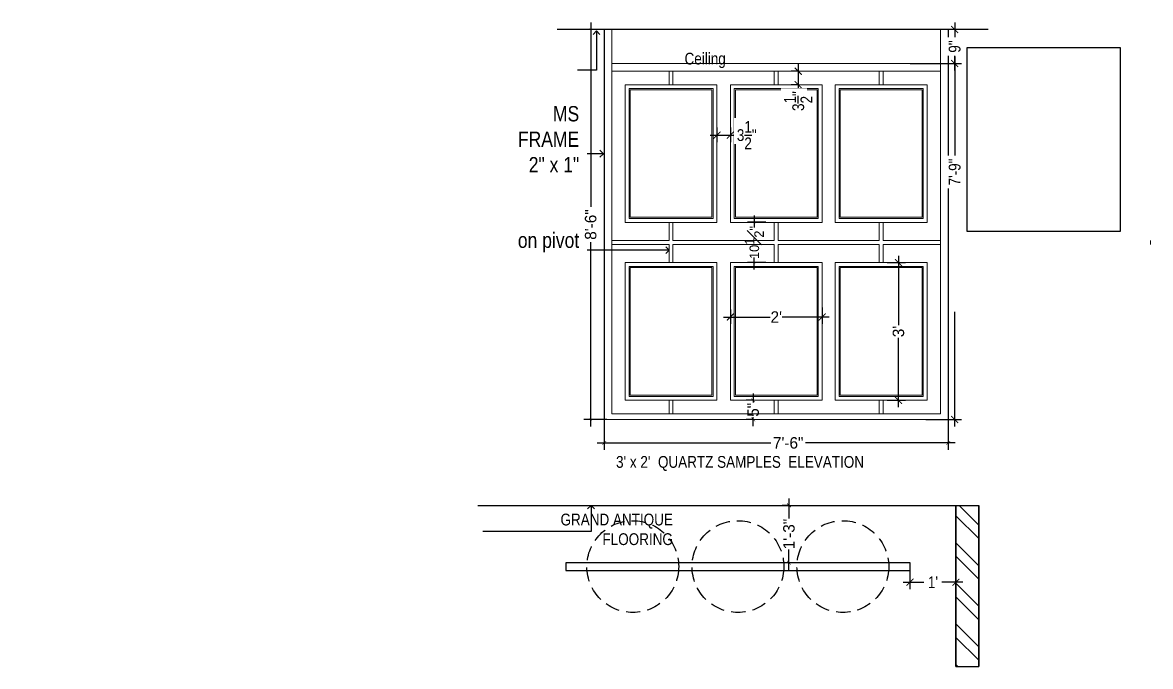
# Model space of a CAD drawing. Header units: inches. Extents: x -109431 to 29005, y -34715 to -1756.
# Drawn here: x -47640.3 to -47345.3, y -11990.7 to -11822.3 of the extents above; entities that cross this region are included whole.
import ezdxf

# ---------------------------------------------------------------- set-up
doc = ezdxf.new("R2010")
doc.units = ezdxf.units.IN
doc.header["$LTSCALE"] = 0.05
doc.header["$MEASUREMENT"] = 0
doc.header["$XCLIPFRAME"] = 2
doc.header["$PDMODE"] = 3
doc.header["$PDSIZE"] = -4
for name, pattern in [('A2-XREF-115_FURN$0$HIDDEN', [0.375, 0.25, -0.125]), ('ACAD_ISO03W100', [30, 12, -18]), ('DASHED2', [0.375, 0.25, -0.125])]:
    doc.linetypes.add(name, pattern=pattern)
doc.layers.get('Defpoints').update_dxf_attribs({"linetype": 'DASHED2'})
for name, color, linetype in [('Eleavtion', 11, 'Continuous'), ('Flooring Layout', 7, 'Continuous'), ('Furniture text & dimension', 7, 'Continuous'), ('text', 4, 'Continuous')]:
    doc.layers.add(name, color=color, linetype=linetype)
for name, color, linetype, lineweight in [('FURNITURE', 1, 'Continuous', 18), ('hatch', 7, 'Continuous', 25), ('WALL', 7, 'Continuous', 35)]:
    doc.layers.add(name, color=color, linetype=linetype, lineweight=lineweight)
doc.styles.add('4MMOF3-8', font='ARIALN.TTF', dxfattribs={"height": 5.12})
doc.styles.add('9-128OF1-4', font='ARIALN.TTF', dxfattribs={"height": 3.0792})
doc.styles.add('style2', font='stylu.ttf')
doc.dimstyles.new('DIM 1-4', dxfattribs={"dimtxt": 3.0792, "dimasz": 1.82, "dimexe": 1.82, "dimexo": 0, "dimgap": 0.09, "dimtad": 0, "dimzin": 0, "dimdsep": 46, "dimlunit": 4, "dimtxsty": '9-128OF1-4', "dimblk": 'ARCHTICK', "dimcen": 1.8125, "dimdle": 1.82, "dimclrd": 8, "dimclre": 8, "dimadec": 0, "dimazin": 0, "dimtfac": 1, "dimtofl": 0, "dimtmove": 0, "dimatfit": 3, "dimldrblk": 'OPEN90', "dimfxl": 1, "dimtolj": 1, "dimtzin": 0, "dimlwd": -1, "dimarcsym": 0})
picture_1 = doc.add_image_def('image2.png', size_in_pixel=(2560, 1440))

# ---------------------------------------------------------------- blocks, each defined once
blk = doc.blocks.new('_ArchTick')
at = {"color": 0, "const_width": 0.15}
blk.add_lwpolyline([(-0.5, -0.5), (0.5, 0.5)], dxfattribs=at)
blk = doc.blocks.new('*D463')
at = {"layer": 'Defpoints', "color": 0, "ltscale": 50, "transparency": 16777216}
for p in [(-47455.15, -11897.34), (-47431.15, -11896.84), (-47431.15, -11899.34)]:
    blk.add_point(p, dxfattribs=at)
at = {"layer": 'Furniture text & dimension', "color": 8, "ltscale": 50, "transparency": 16777216}
for p, q in [((-47456.97, -11899.34), (-47444.73, -11899.34)), ((-47429.33, -11899.34), (-47441.58, -11899.34))]:
    blk.add_line(p, q, dxfattribs=at)
at = {"layer": 'Furniture text & dimension', "color": 8, "lineweight": -2, "ltscale": 50, "transparency": 16777216}
for p, q in [((-47455.15, -11897.34), (-47455.15, -11901.16)), ((-47431.15, -11896.84), (-47431.15, -11901.16))]:
    blk.add_line(p, q, dxfattribs=at)
at = {"layer": 'Furniture text & dimension', "color": 8, "ltscale": 50, "transparency": 16777216, "xscale": 1.82, "yscale": 1.82, "zscale": 1.82, "rotation": 180}
blk.add_blockref('_ArchTick', (-47455.15, -11899.34), dxfattribs=at)
at = {"layer": 'Furniture text & dimension', "color": 8, "ltscale": 50, "transparency": 16777216, "xscale": 1.82, "yscale": 1.82, "zscale": 1.82}
blk.add_blockref('_ArchTick', (-47431.15, -11899.34), dxfattribs=at)
at = {"layer": 'Furniture text & dimension', "color": 0, "lineweight": 15, "ltscale": 50, "transparency": 16777216, "insert": (-47443.15, -11899.34), "char_height": 3, "attachment_point": 5, "style": 'style2'}
blk.add_mtext("\\A1;2'", dxfattribs=at)
blk = doc.blocks.new('_Open90')
at = {"color": 0, "linetype": 'ByBlock', "lineweight": -2}
for p, q in [((0, 0), (-1, 0)), ((-0.5, 0.5), (0, 0)), ((0, 0), (-0.5, -0.5))]:
    blk.add_line(p, q, dxfattribs=at)
blk = doc.blocks.new('*D464')
at = {"layer": 'Defpoints', "color": 0, "ltscale": 50, "transparency": 16777216}
for p in [(-47445.89, -11874.57), (-47448.89, -11885.12), (-47445.89, -11885.12)]:
    blk.add_point(p, dxfattribs=at)
at = {"layer": 'Furniture text & dimension', "color": 8, "ltscale": 50, "transparency": 16777216}
for p, q in [((-47448.89, -11872.75), (-47448.89, -11875.89)), ((-47448.89, -11886.94), (-47448.89, -11883.8))]:
    blk.add_line(p, q, dxfattribs=at)
at = {"layer": 'Furniture text & dimension', "color": 8, "lineweight": -2, "ltscale": 50, "transparency": 16777216}
for p, q in [((-47445.89, -11874.57), (-47450.71, -11874.57)), ((-47445.89, -11885.12), (-47450.71, -11885.12))]:
    blk.add_line(p, q, dxfattribs=at)
at = {"layer": 'Furniture text & dimension', "color": 8, "ltscale": 50, "transparency": 16777216, "xscale": 0.5, "yscale": 0.5, "zscale": 0.5}
for p, rotation in [((-47448.89, -11874.57), 90), ((-47448.89, -11885.12), 270)]:
    blk.add_blockref('_ArchTick', p, dxfattribs=dict(at, rotation=rotation))
at = {"layer": 'Furniture text & dimension', "color": 0, "lineweight": 15, "ltscale": 50, "transparency": 16777216, "insert": (-47448.89, -11879.85), "char_height": 3, "attachment_point": 5, "rotation": 90, "style": 'style2'}
blk.add_mtext('\\A1;{\\H0.83333x;10{\\H1x;\\S1#2;}"}', dxfattribs=at)
blk = doc.blocks.new('*D465')
at = {"layer": 'Defpoints', "color": 0, "ltscale": 50, "transparency": 16777216}
for p in [(-47414.18, -11885.12), (-47414.18, -11921.12), (-47411.18, -11921.12)]:
    blk.add_point(p, dxfattribs=at)
at = {"layer": 'Furniture text & dimension', "color": 8, "ltscale": 50, "transparency": 16777216}
for p, q in [((-47411.18, -11883.3), (-47411.18, -11901.45)), ((-47411.18, -11922.94), (-47411.18, -11904.78))]:
    blk.add_line(p, q, dxfattribs=at)
at = {"layer": 'Furniture text & dimension', "color": 8, "lineweight": -2, "ltscale": 50, "transparency": 16777216}
for p, q in [((-47414.18, -11885.12), (-47409.36, -11885.12)), ((-47414.18, -11921.12), (-47409.36, -11921.12))]:
    blk.add_line(p, q, dxfattribs=at)
at = {"layer": 'Furniture text & dimension', "color": 8, "ltscale": 50, "transparency": 16777216, "xscale": 1.82, "yscale": 1.82, "zscale": 1.82}
for p, rotation in [((-47411.18, -11885.12), 90), ((-47411.18, -11921.12), 270)]:
    blk.add_blockref('_ArchTick', p, dxfattribs=dict(at, rotation=rotation))
at = {"layer": 'Furniture text & dimension', "color": 0, "lineweight": 15, "ltscale": 50, "transparency": 16777216, "insert": (-47411.18, -11903.12), "char_height": 3, "attachment_point": 5, "rotation": 90, "style": 'style2'}
blk.add_mtext("\\A1;3'", dxfattribs=at)
blk = doc.blocks.new('*D466')
at = {"layer": 'Defpoints', "color": 0, "ltscale": 50, "transparency": 16777216}
for p in [(-47449.18, -11921.12), (-47449.18, -11926.1), (-47449.18, -11926.1)]:
    blk.add_point(p, dxfattribs=at)
at = {"layer": 'Furniture text & dimension', "color": 8, "ltscale": 50, "transparency": 16777216}
for p, q in [((-47449.18, -11919.3), (-47449.18, -11921.71)), ((-47449.18, -11927.92), (-47449.18, -11925.5))]:
    blk.add_line(p, q, dxfattribs=at)
at = {"layer": 'Furniture text & dimension', "color": 8, "lineweight": -2, "ltscale": 50, "transparency": 16777216}
for p, q in [((-47449.18, -11921.12), (-47451, -11921.12)), ((-47449.18, -11926.1), (-47451, -11926.1))]:
    blk.add_line(p, q, dxfattribs=at)
at = {"layer": 'Furniture text & dimension', "color": 8, "ltscale": 50, "transparency": 16777216}
for p, rotation in [((-47449.18, -11921.12), 90), ((-47449.18, -11926.1), 270)]:
    blk.add_blockref('_ArchTick', p, dxfattribs=dict(at, rotation=rotation))
at = {"layer": 'Furniture text & dimension', "color": 0, "lineweight": 15, "ltscale": 50, "transparency": 16777216, "insert": (-47449.18, -11923.61), "char_height": 3, "attachment_point": 5, "rotation": 90, "style": 'style2'}
blk.add_mtext('\\A1;5"', dxfattribs=at)
blk = doc.blocks.new('*D462')
at = {"layer": 'Defpoints', "color": 0, "ltscale": 50, "transparency": 16777216}
for p in [(-47487.46, -11824.15), (-47491.68, -11926.15), (-47487.46, -11926.15)]:
    blk.add_point(p, dxfattribs=at)
at = {"layer": 'Furniture text & dimension', "color": 8, "ltscale": 50, "transparency": 16777216}
for p, q in [((-47491.68, -11822.33), (-47491.68, -11870.53)), ((-47491.68, -11927.97), (-47491.68, -11879.76))]:
    blk.add_line(p, q, dxfattribs=at)
at = {"layer": 'Furniture text & dimension', "color": 8, "lineweight": -2, "ltscale": 50, "transparency": 16777216}
for p, q in [((-47487.46, -11824.15), (-47493.5, -11824.15)), ((-47487.46, -11926.15), (-47493.5, -11926.15))]:
    blk.add_line(p, q, dxfattribs=at)
at = {"layer": 'Furniture text & dimension', "color": 8, "ltscale": 50, "transparency": 16777216, "xscale": 0.5, "yscale": 0.5, "zscale": 0.5}
for p, rotation in [((-47491.68, -11824.15), 90), ((-47491.68, -11926.15), 270)]:
    blk.add_blockref('_ArchTick', p, dxfattribs=dict(at, rotation=rotation))
at = {"layer": 'Furniture text & dimension', "color": 0, "lineweight": 15, "ltscale": 50, "transparency": 16777216, "insert": (-47491.68, -11875.15), "char_height": 3, "attachment_point": 5, "rotation": 90, "style": 'style2'}
blk.add_mtext('\\A1;8\'-6"', dxfattribs=at)
blk = doc.blocks.new('*D467')
at = {"layer": 'Defpoints', "color": 0, "ltscale": 50, "transparency": 16777216}
for p in [(-47488.15, -11926.15), (-47398.16, -11926.15), (-47398.16, -11932.27)]:
    blk.add_point(p, dxfattribs=at)
at = {"layer": 'Furniture text & dimension', "color": 8, "lineweight": -2, "ltscale": 50, "transparency": 16777216}
for p, q in [((-47488.15, -11926.15), (-47488.15, -11934.09)), ((-47398.16, -11926.15), (-47398.16, -11934.09))]:
    blk.add_line(p, q, dxfattribs=at)
at = {"layer": 'Furniture text & dimension', "color": 8, "ltscale": 50, "transparency": 16777216}
for p, q in [((-47489.97, -11932.27), (-47444.59, -11932.27)), ((-47396.34, -11932.27), (-47435.48, -11932.27))]:
    blk.add_line(p, q, dxfattribs=at)
at = {"layer": 'Furniture text & dimension', "color": 8, "ltscale": 50, "transparency": 16777216, "rotation": 180}
blk.add_blockref('_ArchTick', (-47488.15, -11932.27), dxfattribs=at)
at = {"layer": 'Furniture text & dimension', "color": 8, "ltscale": 50, "transparency": 16777216}
blk.add_blockref('_ArchTick', (-47398.16, -11932.27), dxfattribs=at)
at = {"layer": 'Furniture text & dimension', "color": 0, "lineweight": 15, "ltscale": 50, "transparency": 16777216, "insert": (-47440.03, -11932.27), "char_height": 3, "attachment_point": 5, "style": 'style2'}
blk.add_mtext('\\A1;7\'-6"', dxfattribs=at)
blk = doc.blocks.new('*D820')
at = {"layer": 'Defpoints', "color": 0, "ltscale": 50, "transparency": 16777216}
blk.add_point((-47458.65, -11849.74), dxfattribs=at)
at = {"layer": 'Flooring Layout', "color": 8, "linetype": 'ACAD_ISO03W100', "ltscale": 50, "transparency": 16777216}
for p, q in [((-47460.47, -11851.76), (-47455.15, -11851.76)), ((-47455.15, -11851.76), (-47453.33, -11851.76))]:
    blk.add_line(p, q, dxfattribs=at)
at = {"layer": 'Flooring Layout', "color": 8, "linetype": 'ACAD_ISO03W100', "lineweight": -2, "ltscale": 50, "transparency": 16777216}
for p, q in [((-47458.65, -11849.74), (-47458.65, -11853.58)), ((-47455.15, -11849.74), (-47455.15, -11853.58))]:
    blk.add_line(p, q, dxfattribs=at)
at = {"layer": 'Flooring Layout', "color": 8, "ltscale": 50, "transparency": 16777216, "xscale": 1.82, "yscale": 1.82, "zscale": 1.82, "rotation": 180}
blk.add_blockref('_ArchTick', (-47458.65, -11851.76), dxfattribs=at)
at = {"layer": 'Flooring Layout', "color": 8, "ltscale": 50, "transparency": 16777216, "xscale": 1.82, "yscale": 1.82, "zscale": 1.82}
blk.add_blockref('_ArchTick', (-47455.15, -11851.76), dxfattribs=at)
at = {"layer": 'Flooring Layout', "color": 0, "ltscale": 50, "transparency": 16777216, "insert": (-47450.87, -11851.76), "char_height": 3.0792, "attachment_point": 5, "style": '9-128OF1-4', "bg_fill": 3, "box_fill_scale": 1.25, "bg_fill_color": 256, "bg_fill_true_color": 13158600, "bg_fill_transparency": 0}
blk.add_mtext('\\A1;3{\\H1x;\\S1/2;}"', dxfattribs=at)
at = {"layer": 'Defpoints', "color": 0, "ltscale": 50, "transparency": 16777216}
for p in [(-47455.15, -11849.74), (-47455.15, -11851.76)]:
    blk.add_point(p, dxfattribs=at)
blk = doc.blocks.new('*D821')
at = {"layer": 'Defpoints', "color": 0, "ltscale": 50, "transparency": 16777216}
blk.add_point((-47437.41, -11835.05), dxfattribs=at)
at = {"layer": 'Flooring Layout', "color": 8, "linetype": 'ACAD_ISO03W100', "ltscale": 50, "transparency": 16777216}
for p, q in [((-47437.41, -11833.23), (-47437.41, -11838.57)), ((-47437.41, -11838.57), (-47437.41, -11840.39))]:
    blk.add_line(p, q, dxfattribs=at)
at = {"layer": 'Flooring Layout', "color": 8, "linetype": 'ACAD_ISO03W100', "lineweight": -2, "ltscale": 50, "transparency": 16777216}
for p, q in [((-47437.41, -11835.05), (-47439.23, -11835.05)), ((-47437.41, -11838.57), (-47439.23, -11838.57))]:
    blk.add_line(p, q, dxfattribs=at)
at = {"layer": 'Flooring Layout', "color": 8, "ltscale": 50, "transparency": 16777216, "xscale": 1.82, "yscale": 1.82, "zscale": 1.82}
for p, rotation in [((-47437.41, -11835.05), 90), ((-47437.41, -11838.57), 270)]:
    blk.add_blockref('_ArchTick', p, dxfattribs=dict(at, rotation=rotation))
at = {"layer": 'Flooring Layout', "color": 0, "ltscale": 50, "transparency": 16777216, "insert": (-47437.41, -11842.86), "char_height": 3.0792, "attachment_point": 5, "rotation": 90, "style": '9-128OF1-4', "bg_fill": 3, "box_fill_scale": 1.25, "bg_fill_color": 256, "bg_fill_true_color": 13158600, "bg_fill_transparency": 0}
blk.add_mtext('\\A1;3{\\H1x;\\S1/2;}"', dxfattribs=at)
at = {"layer": 'Defpoints', "color": 0, "ltscale": 50, "transparency": 16777216}
blk.add_point((-47437.41, -11838.57), dxfattribs=at)
blk.add_point((-47437.41, -11838.57), dxfattribs=at)
blk = doc.blocks.new('*D956')
at = {"layer": 'Defpoints', "color": 0, "ltscale": 50, "transparency": 16777216}
for p in [(-47439.82, -11948.6), (-47439.82, -11963.6), (-47439.82, -11963.6)]:
    blk.add_point(p, dxfattribs=at)
at = {"layer": 'Furniture text & dimension', "color": 8, "ltscale": 50, "transparency": 16777216}
for p, q in [((-47439.82, -11946.78), (-47439.82, -11952.05)), ((-47439.82, -11965.42), (-47439.82, -11960.15))]:
    blk.add_line(p, q, dxfattribs=at)
at = {"layer": 'Furniture text & dimension', "color": 8, "lineweight": -2, "ltscale": 50, "transparency": 16777216}
for p, q in [((-47439.82, -11948.6), (-47441.64, -11948.6)), ((-47439.82, -11963.6), (-47441.64, -11963.6))]:
    blk.add_line(p, q, dxfattribs=at)
at = {"layer": 'Furniture text & dimension', "color": 8, "ltscale": 50, "transparency": 16777216}
for p, rotation in [((-47439.82, -11948.6), 90), ((-47439.82, -11963.6), 270)]:
    blk.add_blockref('_ArchTick', p, dxfattribs=dict(at, rotation=rotation))
at = {"layer": 'Furniture text & dimension', "color": 0, "lineweight": 15, "ltscale": 50, "transparency": 16777216, "insert": (-47439.82, -11956.1), "char_height": 3, "attachment_point": 5, "rotation": 90, "style": 'style2'}
blk.add_mtext('\\A1;1\'-3"', dxfattribs=at)
blk = doc.blocks.new('*D957')
at = {"layer": 'Defpoints', "color": 0, "ltscale": 50, "transparency": 16777216}
for p in [(-47408.1, -11833.05), (-47404.05, -11926.15), (-47396.48, -11926.15)]:
    blk.add_point(p, dxfattribs=at)
at = {"layer": 'Flooring Layout', "color": 8, "linetype": 'ACAD_ISO03W100', "ltscale": 50, "transparency": 16777216}
for p, q in [((-47396.48, -11831.23), (-47396.48, -11857.98)), ((-47396.48, -11927.97), (-47396.48, -11864.85))]:
    blk.add_line(p, q, dxfattribs=at)
at = {"layer": 'Flooring Layout', "color": 8, "linetype": 'ACAD_ISO03W100', "lineweight": -2, "ltscale": 50, "transparency": 16777216}
for p, q in [((-47408.1, -11833.05), (-47394.66, -11833.05)), ((-47404.05, -11926.15), (-47394.66, -11926.15))]:
    blk.add_line(p, q, dxfattribs=at)
at = {"layer": 'Flooring Layout', "color": 8, "ltscale": 50, "transparency": 16777216, "xscale": 1.82, "yscale": 1.82, "zscale": 1.82}
for p, rotation in [((-47396.48, -11833.05), 90), ((-47396.48, -11926.15), 270)]:
    blk.add_blockref('_ArchTick', p, dxfattribs=dict(at, rotation=rotation))
at = {"layer": 'Flooring Layout', "color": 0, "ltscale": 50, "transparency": 16777216, "insert": (-47396.48, -11861.41), "char_height": 3.079, "attachment_point": 5, "rotation": 90, "style": '9-128OF1-4', "bg_fill": 3, "box_fill_scale": 1.25, "bg_fill_color": 256, "bg_fill_true_color": 13158600, "bg_fill_transparency": 0}
blk.add_mtext('\\A1;7\'-9"', dxfattribs=at)
blk = doc.blocks.new('*D958')
at = {"layer": 'Defpoints', "color": 0, "ltscale": 50, "transparency": 16777216}
for p in [(-47396.48, -11824.15), (-47391.38, -11824.15), (-47408.1, -11833.05)]:
    blk.add_point(p, dxfattribs=at)
at = {"layer": 'Flooring Layout', "color": 8, "linetype": 'ACAD_ISO03W100', "ltscale": 50, "transparency": 16777216}
for p, q in [((-47396.48, -11822.33), (-47396.48, -11827.05)), ((-47396.48, -11834.87), (-47396.48, -11830.14))]:
    blk.add_line(p, q, dxfattribs=at)
at = {"layer": 'Flooring Layout', "color": 8, "linetype": 'ACAD_ISO03W100', "lineweight": -2, "ltscale": 50, "transparency": 16777216}
for p, q in [((-47391.38, -11824.15), (-47398.3, -11824.15)), ((-47408.1, -11833.05), (-47394.66, -11833.05))]:
    blk.add_line(p, q, dxfattribs=at)
at = {"layer": 'Flooring Layout', "color": 8, "ltscale": 50, "transparency": 16777216, "xscale": 1.82, "yscale": 1.82, "zscale": 1.82}
for p, rotation in [((-47396.48, -11824.15), 90), ((-47396.48, -11833.05), 270)]:
    blk.add_blockref('_ArchTick', p, dxfattribs=dict(at, rotation=rotation))
at = {"layer": 'Flooring Layout', "color": 0, "ltscale": 50, "transparency": 16777216, "insert": (-47396.48, -11828.6), "char_height": 3.079, "attachment_point": 5, "rotation": 90, "style": '9-128OF1-4', "bg_fill": 3, "box_fill_scale": 1.25, "bg_fill_color": 256, "bg_fill_true_color": 13158600, "bg_fill_transparency": 0}
blk.add_mtext('\\A1;9"', dxfattribs=at)
blk = doc.blocks.new('*D966')
at = {"layer": 'Defpoints', "color": 0, "ltscale": 50, "transparency": 16777216}
for p in [(-47408.17, -11963.6), (-47396.17, -11963.6), (-47396.17, -11968.7)]:
    blk.add_point(p, dxfattribs=at)
at = {"layer": 'Flooring Layout', "color": 8, "linetype": 'ACAD_ISO03W100', "lineweight": -2, "ltscale": 50, "transparency": 16777216}
for p, q in [((-47408.17, -11963.6), (-47408.17, -11970.52)), ((-47396.17, -11963.6), (-47396.17, -11970.52))]:
    blk.add_line(p, q, dxfattribs=at)
at = {"layer": 'Flooring Layout', "color": 8, "linetype": 'ACAD_ISO03W100', "ltscale": 50, "transparency": 16777216}
for p, q in [((-47409.99, -11968.7), (-47403.3, -11968.7)), ((-47394.35, -11968.7), (-47401.03, -11968.7))]:
    blk.add_line(p, q, dxfattribs=at)
at = {"layer": 'Flooring Layout', "color": 8, "ltscale": 50, "transparency": 16777216, "xscale": 1.82, "yscale": 1.82, "zscale": 1.82, "rotation": 180}
blk.add_blockref('_ArchTick', (-47408.17, -11968.7), dxfattribs=at)
at = {"layer": 'Flooring Layout', "color": 8, "ltscale": 50, "transparency": 16777216, "xscale": 1.82, "yscale": 1.82, "zscale": 1.82}
blk.add_blockref('_ArchTick', (-47396.17, -11968.7), dxfattribs=at)
at = {"layer": 'Flooring Layout', "color": 0, "ltscale": 50, "transparency": 16777216, "insert": (-47402.17, -11968.7), "char_height": 3.079, "attachment_point": 5, "style": '9-128OF1-4', "bg_fill": 3, "box_fill_scale": 1.25, "bg_fill_color": 256, "bg_fill_true_color": 13158600, "bg_fill_transparency": 0}
blk.add_mtext("\\A1;1'", dxfattribs=at)

msp = doc.modelspace()

# ---------------------------------------------------------------- hatches: boundary and pattern name
at = {"layer": 'hatch', "ltscale": 0.25}
h = msp.add_hatch(dxfattribs=at)
h.set_pattern_fill('ANSI32', color=8, scale=20, angle=270)
h.paths.add_polyline_path([(-47390.16625, -11948.60226), (-47396.16625, -11948.60226), (-47396.16625, -11990.72205), (-47390.16625, -11990.72205)])

# ---------------------------------------------------------------- linework, layer by layer
at = {"layer": 'Eleavtion', "color": 30, "ltscale": 50, "true_color": 0xf26722}
for p, q in [((-47488.15141, -11824.14599), (-47488.15141, -11926.14599)), ((-47398.15795, -11824.14599), (-47398.15795, -11926.14599))]:
    msp.add_line(p, q, dxfattribs=at)
at = {"layer": 'Flooring Layout', "ltscale": 50}
for p, q in [((-47387.70436, -11824.14599), (-47500.47224, -11824.14599)), ((-47521.16625, -11948.60226), (-47396.16625, -11948.60226)), ((-47396.16625, -11948.60226), (-47390.16625, -11948.60226)), ((-47396.16625, -11990.72205), (-47390.16625, -11990.72205))]:
    msp.add_line(p, q, dxfattribs=at)
msp.add_lwpolyline([(-47498.16625, -11965.60226), (-47408.16625, -11965.60226), (-47408.16625, -11963.60226), (-47498.16625, -11963.60226)], close=True, dxfattribs=at)
at = {"layer": 'Flooring Layout', "linetype": 'A2-XREF-115_FURN$0$HIDDEN', "ltscale": 300}
for centre in [(-47480.66625, -11964.60226), (-47453.16625, -11964.60226), (-47425.73131, -11964.60226)]:
    msp.add_circle(centre, 12, dxfattribs=at)
at = {"layer": 'FURNITURE', "color": 30, "ltscale": 50, "true_color": 0xf26722}
for p, q in [((-47486.15141, -11924.64599), (-47486.15141, -11824.14599)), ((-47400.15795, -11924.64599), (-47400.15795, -11824.14599)), ((-47471.15468, -11838.57422), (-47471.15468, -11835.04525)), ((-47470.15468, -11838.57422), (-47470.15468, -11835.04525)), ((-47443.65468, -11838.57422), (-47443.65468, -11835.04525)), ((-47442.65468, -11838.57422), (-47442.65468, -11835.04525)), ((-47416.21974, -11838.57422), (-47416.21974, -11835.04525)), ((-47415.21974, -11838.57422), (-47415.21974, -11835.04525)), ((-47471.15468, -11874.57422), (-47471.15468, -11879.34562)), ((-47470.15468, -11874.57422), (-47470.15468, -11879.34562)), ((-47443.65468, -11874.57422), (-47443.65468, -11879.34562)), ((-47442.65468, -11874.57422), (-47442.65468, -11879.34562)), ((-47416.21974, -11874.57422), (-47416.21974, -11879.34562)), ((-47415.21974, -11874.57422), (-47415.21974, -11879.34562)), ((-47471.15468, -11879.34562), (-47486.15468, -11879.34562)), ((-47471.15468, -11880.34562), (-47486.15468, -11880.34562)), ((-47471.15468, -11880.34562), (-47471.15468, -11885.11702)), ((-47443.65468, -11879.34562), (-47470.15468, -11879.34562)), ((-47470.15468, -11880.34562), (-47470.15468, -11885.11702)), ((-47443.65468, -11880.34562), (-47470.15468, -11880.34562)), ((-47443.65468, -11880.34562), (-47443.65468, -11885.11702)), ((-47416.21974, -11879.34562), (-47442.65468, -11879.34562)), ((-47442.65468, -11880.34562), (-47442.65468, -11885.11702)), ((-47416.21974, -11880.34562), (-47442.65468, -11880.34562)), ((-47416.21974, -11880.34562), (-47416.21974, -11885.11702)), ((-47400.15795, -11879.34562), (-47415.21974, -11879.34562)), ((-47415.21974, -11880.34562), (-47415.21974, -11885.11702)), ((-47400.15795, -11880.34562), (-47415.21974, -11880.34562)), ((-47471.15468, -11921.11702), (-47471.15468, -11924.64599)), ((-47470.15468, -11921.11702), (-47470.15468, -11924.64599)), ((-47443.65468, -11921.11702), (-47443.65468, -11924.64599)), ((-47442.65468, -11921.11702), (-47442.65468, -11924.64599)), ((-47416.21974, -11921.11702), (-47416.21974, -11924.64599)), ((-47415.21974, -11921.11702), (-47415.21974, -11924.64599))]:
    msp.add_line(p, q, dxfattribs=at)
at = {"layer": 'FURNITURE', "color": 30, "ltscale": 50}
for p, q in [((-47400.15795, -11833.04525), (-47486.17665, -11833.04525)), ((-47400.15795, -11835.04525), (-47486.17665, -11835.04525)), ((-47486.15468, -11879.34562), (-47486.15468, -11880.34562)), ((-47345.28481, -11879.34562), (-47345.28481, -11880.34562)), ((-47400.15795, -11924.64599), (-47486.17665, -11924.64599))]:
    msp.add_line(p, q, dxfattribs=at)
at = {"layer": 'FURNITURE', "color": 30, "ltscale": 50, "true_color": 0xf26722}
for points in [[(-47482.65468, -11838.57422), (-47482.65468, -11874.57422), (-47458.65468, -11874.57422), (-47458.65468, -11838.57422)], [(-47481.65468, -11839.57422), (-47481.65468, -11873.57422), (-47459.65468, -11873.57422), (-47459.65468, -11839.57422)], [(-47481.34468, -11839.88422), (-47481.34468, -11873.26422), (-47459.96468, -11873.26422), (-47459.96468, -11839.88422)], [(-47455.15468, -11838.57422), (-47455.15468, -11874.57422), (-47431.15468, -11874.57422), (-47431.15468, -11838.57422)], [(-47454.15468, -11839.57422), (-47454.15468, -11873.57422), (-47432.15468, -11873.57422), (-47432.15468, -11839.57422)], [(-47453.84468, -11839.88422), (-47453.84468, -11873.26422), (-47432.46468, -11873.26422), (-47432.46468, -11839.88422)], [(-47427.71974, -11838.57422), (-47427.71974, -11874.57422), (-47403.71974, -11874.57422), (-47403.71974, -11838.57422)], [(-47426.71974, -11839.57422), (-47426.71974, -11873.57422), (-47404.71974, -11873.57422), (-47404.71974, -11839.57422)], [(-47426.40974, -11839.88422), (-47426.40974, -11873.26422), (-47405.02974, -11873.26422), (-47405.02974, -11839.88422)], [(-47482.65468, -11885.11702), (-47482.65468, -11921.11702), (-47458.65468, -11921.11702), (-47458.65468, -11885.11702)], [(-47481.65468, -11886.11702), (-47481.65468, -11920.11702), (-47459.65468, -11920.11702), (-47459.65468, -11886.11702)], [(-47481.34468, -11886.42702), (-47481.34468, -11919.80702), (-47459.96468, -11919.80702), (-47459.96468, -11886.42702)], [(-47455.15468, -11885.11702), (-47455.15468, -11921.11702), (-47431.15468, -11921.11702), (-47431.15468, -11885.11702)], [(-47454.15468, -11886.11702), (-47454.15468, -11920.11702), (-47432.15468, -11920.11702), (-47432.15468, -11886.11702)], [(-47453.84468, -11886.42702), (-47453.84468, -11919.80702), (-47432.46468, -11919.80702), (-47432.46468, -11886.42702)], [(-47427.71974, -11885.11702), (-47427.71974, -11921.11702), (-47403.71974, -11921.11702), (-47403.71974, -11885.11702)], [(-47426.71974, -11886.11702), (-47426.71974, -11920.11702), (-47404.71974, -11920.11702), (-47404.71974, -11886.11702)], [(-47426.40974, -11886.42702), (-47426.40974, -11919.80702), (-47405.02974, -11919.80702), (-47405.02974, -11886.42702)]]:
    msp.add_lwpolyline(points, close=True, dxfattribs=at)
for points in [[(-47488.15141, -11926.14599), (-47398.15795, -11926.14599), (-47398.15795, -11924.14599)], [(-47398.15795, -11926.14599), (-47488.15141, -11926.14599), (-47488.15141, -11924.14599)]]:
    msp.add_lwpolyline(points, dxfattribs=at)
at = {"layer": 'WALL', "ltscale": 50}
for p, q in [((-47396.16625, -11948.60226), (-47396.16625, -11990.72205)), ((-47390.16625, -11948.60226), (-47390.16625, -11990.72205))]:
    msp.add_line(p, q, dxfattribs=at)

# ---------------------------------------------------------------- texts
at = {"layer": 'FURNITURE', "ltscale": 50, "char_height": 3.0792, "style": '9-128OF1-4'}
for s, insert, attachment_point in [('Ceiling', (-47456.35676, -11830.21343), 3), ("\\pi9.97312;3' x 2'  QUARTZ SAMPLES  ELEVATION", (-47495.02626, -11935.68917), 1), ('GRAND ANTIQUE\\PFLOORING', (-47470.18028, -11950.76274), 3)]:
    msp.add_mtext_dynamic_manual_height_columns(s, width=84.3783934, gutter_width=15.396, heights=[0], dxfattribs=dict(at, insert=insert, attachment_point=attachment_point))

# ---------------------------------------------------------------- dimensions: what is measured, and where the dimension line sits
at = {"layer": 'Furniture text & dimension', "lineweight": 15, "ltscale": 50}
for base, p1, p2, override, picture, middle in [((-47491.68271, -11926.14599), (-47487.46311, -11824.14599), (-47487.46311, -11926.14599), {"dimtxt": 3, "dimasz": 0.5, "dimdec": 3, "dimtxsty": 'style2', "dimtdec": 3, "dimtmove": 1, "dimfxl": 0, "dimfrac": 1, "dimarcsym": 1}, '*D462', (-47491.68271, -11875.14599)), ((-47411.17992, -11921.11702), (-47414.17992, -11885.11702), (-47414.17992, -11921.11702), {"dimtxt": 3, "dimdec": 3, "dimtxsty": 'style2', "dimtdec": 3, "dimtmove": 1, "dimfxl": 0, "dimfrac": 1, "dimarcsym": 1}, '*D465', (-47411.17992, -11903.11702)), ((-47449.17992, -11926.09562), (-47449.17992, -11921.11702), (-47449.17992, -11926.09562), {"dimtxt": 3, "dimasz": 1, "dimdec": 3, "dimtxsty": 'style2', "dimtdec": 3, "dimtmove": 1, "dimfxl": 0, "dimfrac": 1, "dimarcsym": 1}, '*D466', (-47449.17992, -11923.60632)), ((-47439.82098, -11963.60226), (-47439.82098, -11948.60226), (-47439.82098, -11963.60226), {"dimtxt": 3, "dimasz": 1, "dimdec": 3, "dimtxsty": 'style2', "dimtdec": 3, "dimtmove": 1, "dimfxl": 0, "dimfrac": 1, "dimarcsym": 1}, '*D956', (-47439.82098, -11956.10226))]:
    dim = msp.add_linear_dim(base=base, p1=p1, p2=p2, angle=90, dimstyle='DIM 1-4', override=override, dxfattribs=at)
    dim.commit()
    dim.dimension.update_dxf_attribs({"geometry": picture, "text_midpoint": middle})
dim = msp.add_linear_dim(base=(-47448.88763, -11885.11702), p1=(-47445.8909, -11874.57422), p2=(-47445.8909, -11885.11702), angle=90, text='{\\H0.83333x;<>}', dimstyle='DIM 1-4', override={"dimtxt": 3, "dimasz": 0.5, "dimdec": 3, "dimtxsty": 'style2', "dimtdec": 3, "dimtmove": 1, "dimfxl": 0, "dimfrac": 1, "dimarcsym": 1}, dxfattribs=at)
dim.commit()
dim.dimension.update_dxf_attribs({"geometry": '*D464', "text_midpoint": (-47448.88763, -11879.84562)})
dim = msp.add_linear_dim(base=(-47431.15468, -11899.34367), p1=(-47455.15468, -11897.34367), p2=(-47431.15468, -11896.84367), dimstyle='DIM 1-4', override={"dimtxt": 3, "dimdec": 3, "dimtxsty": 'style2', "dimtdec": 3, "dimtmove": 1, "dimfxl": 0, "dimfrac": 1, "dimarcsym": 1}, dxfattribs=at)
dim.commit()
dim.dimension.update_dxf_attribs({"geometry": '*D463', "text_midpoint": (-47443.15468, -11899.34367)})
dim = msp.add_linear_dim(base=(-47398.15795, -11932.27025), p1=(-47488.15141, -11926.14599), p2=(-47398.15795, -11926.14599), dimstyle='DIM 1-4', override={"dimtxt": 3, "dimasz": 1, "dimdec": 3, "dimtxsty": 'style2', "dimtdec": 3, "dimtmove": 1, "dimfxl": 0, "dimfrac": 1, "dimarcsym": 1}, dxfattribs=at)
dim.commit()
dim.dimension.update_dxf_attribs({"geometry": '*D467', "text_midpoint": (-47440.03394, -11932.27025), "dimtype": 160})

# ---------------------------------------------------------------- pictures from other files: only their frames are drawn
at = {"layer": 'Flooring Layout', "ltscale": 50}
image = msp.add_image(picture_1, insert=(-47409.66026, -11877.00058), size_in_units=(85.56068, 48.12788), dxfattribs=at)
image.set_boundary_path([(491.8535, -0.5), (1688.56883, 1439.5)])

# ---------------------------------------------------------------- leaders
for points in [[(-47490.15993, -11824.52787), (-47490.15993, -11834.74742), (-47495.13695, -11834.74742)], [(-47488.35089, -11856.63251), (-47509.49034, -11856.63251)], [(-47471.15468, -11881.85315), (-47509.49034, -11881.85315)], [(-47491.56629, -11948.60226), (-47491.56629, -11955.4048), (-47519.87455, -11955.4048)]]:
    msp.add_leader(points, dimstyle='DIM 1-4', override={"dimgap": 0.09, "dimtad": 0, "dimfxl": 0.1875, "dimtfill": 1, "dimarcsym": 1}, dxfattribs=at)

# ---------------------------------------------------------------- next in the draw order: texts
at = {"layer": 'text', "ltscale": 50, "char_height": 4, "attachment_point": 6, "style": '4MMOF3-8', "bg_fill": 2}
for s, insert in [('{\\C30;\\c2254834;MS \\PFRAME\\P2" x 1"}', (-47494.68784, -11852.83412)), ('{\\C30;\\c2254834;on pivot}', (-47494.68784, -11879.85605))]:
    msp.add_mtext_dynamic_manual_height_columns(s, width=143.5828979, gutter_width=15.396, heights=[101.8023], dxfattribs=dict(at, insert=insert))

# ---------------------------------------------------------------- next in the draw order: dimensions: what is measured, and where the dimension line sits
at = {"layer": 'Flooring Layout', "ltscale": 50}
dim = msp.add_linear_dim(base=(-47396.48381, -11926.14599), p1=(-47408.10443, -11833.04525), p2=(-47404.05134, -11926.14599), angle=90, dimstyle='DIM 1-4', override={"dimfxl": 0.1875, "dimtfill": 1, "dimarcsym": 1}, dxfattribs=at)
dim.commit()
dim.dimension.update_dxf_attribs({"geometry": '*D957', "text_midpoint": (-47396.48381, -11861.41412), "dimtype": 160})
dim = msp.add_linear_dim(base=(-47437.4085, -11838.57422), p1=(-47437.4085, -11835.04525), p2=(-47437.4085, -11838.57422), angle=90, dimstyle='DIM 1-4', override={"dimfxl": 0.1875, "dimtfill": 1, "dimarcsym": 1}, dxfattribs=at)
dim.commit()
dim.dimension.update_dxf_attribs({"geometry": '*D821', "text_midpoint": (-47437.4085, -11842.86294)})
for base, p1, p2, picture, middle in [((-47455.15468, -11851.76047), (-47458.65468, -11849.74358), (-47455.15468, -11849.74358), '*D820', (-47450.86596, -11851.76047)), ((-47396.16625, -11968.70091), (-47408.16625, -11963.60226), (-47396.16625, -11963.60226), '*D966', (-47402.16625, -11968.70091))]:
    dim = msp.add_linear_dim(base=base, p1=p1, p2=p2, dimstyle='DIM 1-4', override={"dimfxl": 0.1875, "dimtfill": 1, "dimarcsym": 1}, dxfattribs=at)
    dim.commit()
    dim.dimension.update_dxf_attribs({"geometry": picture, "text_midpoint": middle})

# ---------------------------------------------------------------- next in the draw order: dimensions: what is measured, and where the dimension line sits
dim = msp.add_linear_dim(base=(-47396.48381, -11824.14599), p1=(-47408.10443, -11833.04525), p2=(-47391.3827, -11824.14599), angle=90, dimstyle='DIM 1-4', override={"dimtmove": 1, "dimfxl": 0.1875, "dimtfill": 1, "dimarcsym": 1}, dxfattribs=at)
dim.commit()
dim.dimension.update_dxf_attribs({"geometry": '*D958', "text_midpoint": (-47396.48381, -11828.59562)})

doc.saveas('drawing.dxf')
